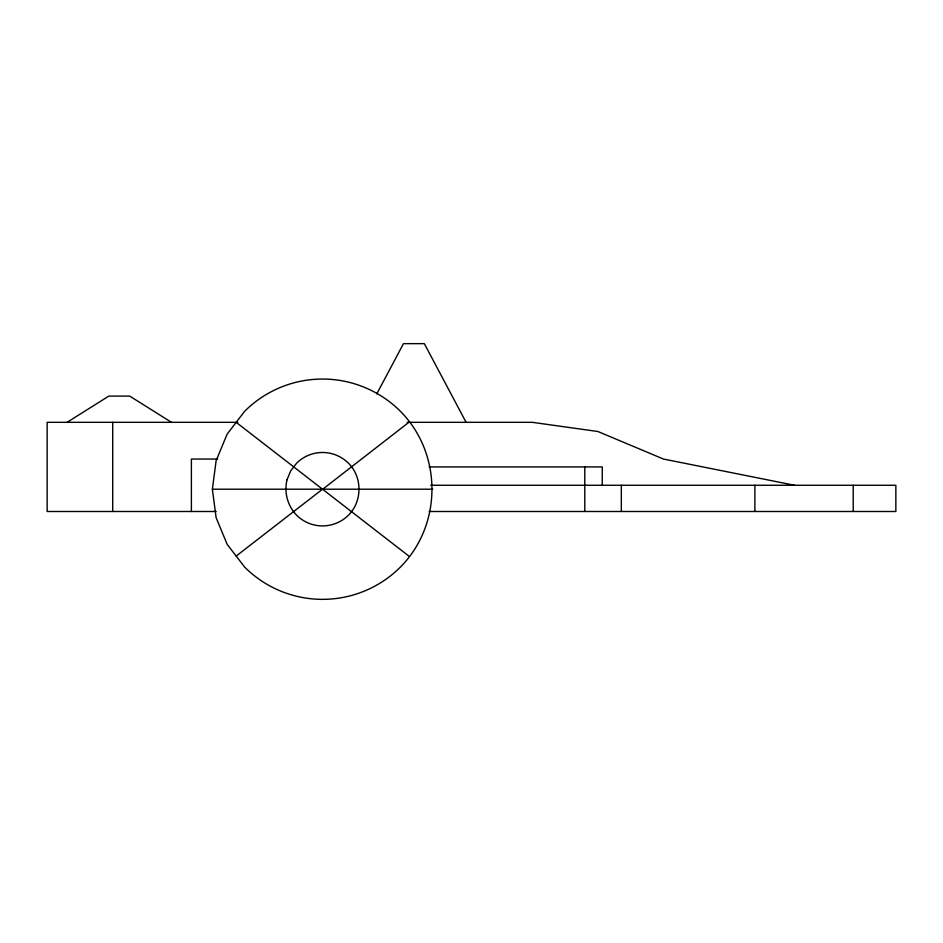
<?xml version="1.0" encoding="UTF-8"?>
<svg xmlns="http://www.w3.org/2000/svg" width="943" height="943" viewBox="0 0 943 943"><rect width="100%" height="100%" fill="white"/><g stroke="black" fill="none" stroke-linecap="round" stroke-linejoin="round"><path stroke-width="1.41" d="M212.375 489.205L216.124 460.691L227.133 434.134L244.638 411.313A110.142 110.142 0 0 1 400.41 411.313C442.456 453.642 442.456 524.768 400.41 567.085A110.142 110.142 0 0 1 244.638 567.085L227.133 544.276L216.124 517.707L212.375 489.205L322.883 489.205L322.152 489.205M376.752 393.95L403.451 343.653L424.338 343.653L466.101 422.323M236.186 556.075L322.235 489.429M322.871 489.111L408.849 422.323M67.059 422.323L108.834 396.095L129.71 396.095L171.473 422.323M237.86 422.323L47.15 422.323L47.15 511.495L216.159 511.495M407.176 422.323L532.323 422.323L597.886 431.505L663.459 459.041L794.584 485.268M217.621 459.041L191.394 459.041L191.394 511.495M429.124 466.915L602.259 466.915L602.259 485.268M430.727 485.268L895.85 485.268L895.85 511.495L429.136 511.495M322.883 489.205L432.672 489.205M236.186 422.323L322.235 488.981M322.812 489.429L408.849 556.075M853.226 485.268L853.226 511.495M754.883 485.268L754.883 511.495M621.331 485.268L621.331 511.495M584.778 466.915L584.778 511.495M112.712 422.323L112.712 511.495M287.049 479.704C283.914 492.246 287.568 505.872 296.562 515.161A36.718 36.718 0 0 0 348.486 515.161C362.466 501.358 362.466 477.052 348.486 463.237A36.718 36.718 0 0 0 296.562 463.237L290.727 470.84L287.049 479.704"/></g></svg>
